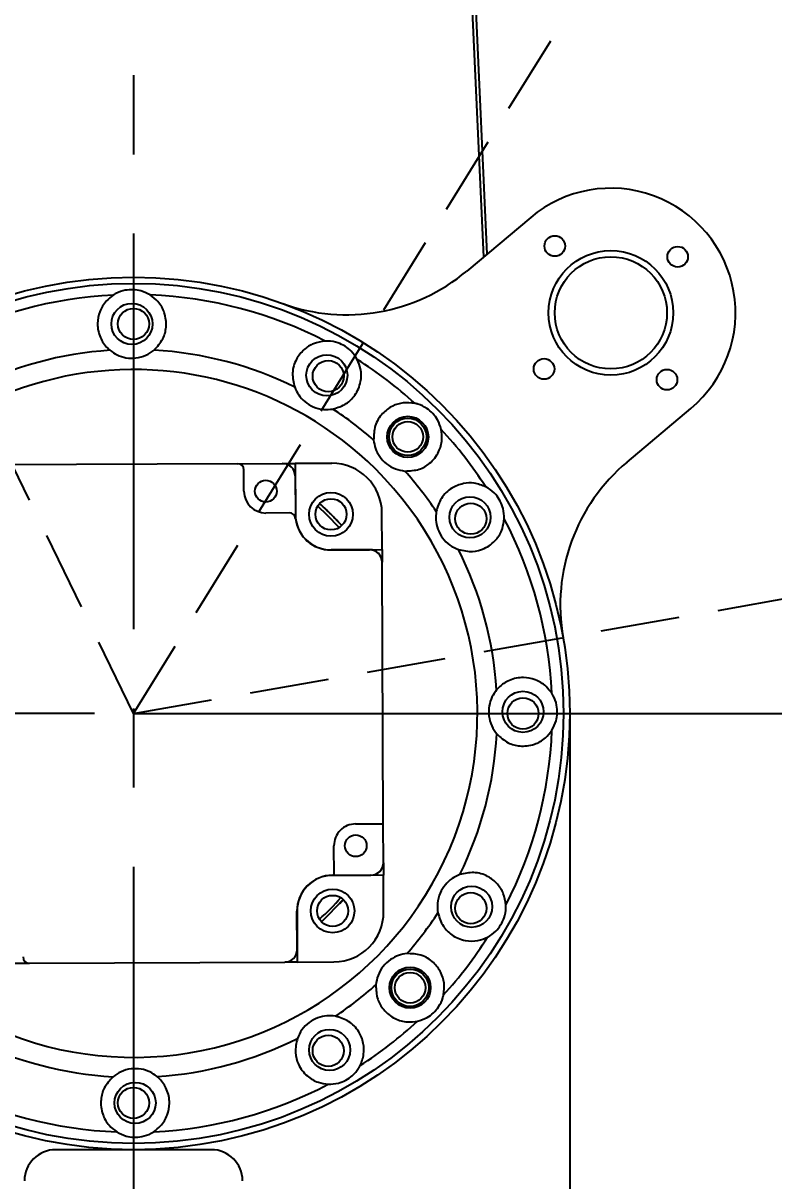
# Model space of a CAD drawing. Header units: millimetres. Extents: x 415 to 2018, y 500 to 823.
# Drawn here: x 959.17 to 971.22, y 682.02 to 700.6 of the extents above; entities that cross this region are included whole.
import ezdxf

# ---------------------------------------------------------------- set-up
doc = ezdxf.new("R2010")
doc.units = ezdxf.units.MM
doc.header["$PDSIZE"] = -1
doc.linetypes.add('CENTER', pattern=[10.16, 6.35, -1.27, 1.27, -1.27])
doc.linetypes.add('HIDDEN', pattern=[1.905, 1.27, -0.635])
doc.layers.get('Defpoints').update_dxf_attribs({"lineweight": 18})
doc.dimstyles.new('ISO-25', dxfattribs={"dimtxt": 2.5, "dimasz": 2.5, "dimexe": 1.25, "dimexo": 0.625, "dimtad": 1, "dimtoh": 1, "dimlfac": 10, "dimtxsty": 'Standard', "dimcen": 2.5, "dimadec": 0, "dimazin": 0, "dimtfac": 1, "dimtmove": 0, "dimatfit": 3, "dimfxl": 1, "dimarcsym": 0})

# ---------------------------------------------------------------- blocks, each defined once
blk = doc.blocks.new('*D71')
at = {"color": 0, "lineweight": -2}
for p, q in [((960.32, 689.524), (924.232, 689.524)), ((925.482, 654.274), (925.482, 687.024)), ((947.32, 651.774), (924.232, 651.774))]:
    blk.add_line(p, q, dxfattribs=at)
at = {"color": 0}
for points in [[(925.066, 687.024), (925.899, 687.024), (925.482, 689.524)], [(925.066, 654.274), (925.899, 654.274), (925.482, 651.774)]]:
    blk.add_solid(points, dxfattribs=at)
at = {"layer": 'Defpoints', "color": 0}
for p in [(925.482, 689.524), (960.945, 689.524), (947.945, 651.774)]:
    blk.add_point(p, dxfattribs=at)
at = {"color": 0, "insert": (923.607, 672.354), "char_height": 2.5, "attachment_point": 5, "rotation": 90}
blk.add_mtext('378', dxfattribs=at)
blk = doc.blocks.new('*D72')
at = {"color": 0, "lineweight": -2}
for p, q in [((960.32, 744.524), (924.358, 744.524)), ((925.608, 692.024), (925.608, 742.024)), ((960.32, 689.524), (924.358, 689.524))]:
    blk.add_line(p, q, dxfattribs=at)
at = {"color": 0}
for points in [[(925.191, 742.024), (926.024, 742.024), (925.608, 744.524)], [(925.191, 692.024), (926.024, 692.024), (925.608, 689.524)]]:
    blk.add_solid(points, dxfattribs=at)
at = {"layer": 'Defpoints', "color": 0}
for p in [(925.608, 744.524), (960.945, 744.524), (960.945, 689.524)]:
    blk.add_point(p, dxfattribs=at)
at = {"color": 0, "insert": (923.733, 716.81), "char_height": 2.5, "attachment_point": 5, "rotation": 90}
blk.add_mtext('550', dxfattribs=at)
blk = doc.blocks.new('*U24')
at = {"color": 0, "linetype": 'CENTER'}
blk.add_line((0, 28.177), (0, -72.562), dxfattribs=at)
blk = doc.blocks.new('*D75')
at = {"color": 0, "lineweight": -2}
for p, q in [((960.945, 748.649), (960.945, 763.983)), ((936.561, 739.519), (928.304, 756.447))]:
    blk.add_line(p, q, dxfattribs=at)
blk.add_arc((960.945, 689.524), 73.209, 91.95668, 114.04332, dxfattribs=at)
at = {"color": 0}
for points in [[(958.438, 763.107), (958.452, 762.273), (960.945, 762.733)], [(931.294, 756.003), (930.941, 756.759), (928.852, 755.324)]]:
    blk.add_solid(points, dxfattribs=at)
at = {"layer": 'Defpoints', "color": 0}
for p in [(949.913, 761.897), (960.945, 748.024), (936.834, 738.957), (960.945, 689.524), (960.945, 647.284)]:
    blk.add_point(p, dxfattribs=at)
at = {"color": 0, "insert": (944.055, 762.683), "char_height": 2.5, "attachment_point": 5, "rotation": 13}
blk.add_mtext('26°', dxfattribs=at)
blk = doc.blocks.new('*D77')
at = {"color": 0, "lineweight": -2}
blk.add_arc((960.945, 689.524), 17.484, 18.1997, 81.8003, dxfattribs=at)
at = {"color": 0}
for points in [[(963.409, 706.413), (963.468, 707.244), (960.945, 707.008)], [(977.958, 695.086), (977.15, 694.883), (978.163, 692.56)]]:
    blk.add_solid(points, dxfattribs=at)
at = {"layer": 'Defpoints', "color": 0}
for p in [(960.945, 748.024), (974.969, 699.964), (1015.109, 699.074), (960.945, 689.524), (960.945, 647.284)]:
    blk.add_point(p, dxfattribs=at)
at = {"color": 0, "insert": (973.388, 704.354), "char_height": 2.5, "attachment_point": 5, "rotation": 320}
blk.add_mtext('80°', dxfattribs=at)
blk = doc.blocks.new('*D121')
at = {"color": 1, "lineweight": -3}
blk.add_arc((989.937, 736.262), 9.783, 252.8698, 10.3182, dxfattribs=at)
at = {"color": 1}
for points in [[(999.959, 738.14), (999.165, 737.888), (998.803, 740.396)], [(987.228, 727.292), (986.883, 726.533), (984.78, 727.948)]]:
    blk.add_solid(points, dxfattribs=at)
at = {"layer": 'Defpoints', "color": 0}
for p in [(1044.316, 761.619), (989.937, 736.262), (989.937, 736.262), (996.609, 729.107), (960.945, 689.524)]:
    blk.add_point(p, dxfattribs=at)
at = {"color": 1, "insert": (995.187, 730.348), "char_height": 2.5, "attachment_point": 5, "rotation": 41.594}
blk.add_mtext('147%%d', dxfattribs=at)
blk = doc.blocks.new('*D122')
at = {"color": 1, "lineweight": -3}
blk.add_arc((1015.109, 699.074), 7.949, 208.0947, 318.7173, dxfattribs=at)
at = {"color": 1}
for points in [[(1008.49, 695.467), (1007.703, 695.195), (1007.281, 697.694)], [(1021.435, 693.608), (1020.73, 694.052), (1022.416, 695.945)]]:
    blk.add_solid(points, dxfattribs=at)
at = {"layer": 'Defpoints', "color": 0}
for p in [(1015.109, 699.074), (1015.109, 699.074), (1011.746, 691.872), (960.945, 689.524), (1070.262, 675.45)]:
    blk.add_point(p, dxfattribs=at)
at = {"color": 1, "insert": (1014.411, 693.041), "char_height": 2.5, "attachment_point": 5, "rotation": 353.406}
blk.add_mtext('147%%d', dxfattribs=at)
blk = doc.blocks.new('*D123')
at = {"color": 1, "lineweight": -3}
blk.add_arc((960.945, 689.524), 36.585, 3.916, 54.2719, dxfattribs=at)
at = {"color": 1}
for points in [[(982.54, 719.57), (982.076, 718.877), (980.23, 720.613)], [(997.028, 692.008), (997.861, 692.037), (997.53, 689.524)]]:
    blk.add_solid(points, dxfattribs=at)
at = {"layer": 'Defpoints', "color": 0}
for p in [(989.937, 736.262), (991.326, 709.905), (960.945, 689.524), (960.945, 689.524), (1060.676, 689.524)]:
    blk.add_point(p, dxfattribs=at)
at = {"color": 1, "insert": (994.552, 708.225), "char_height": 2.5, "attachment_point": 5, "rotation": 299.094}
blk.add_mtext('58%%d', dxfattribs=at)

msp = doc.modelspace()

# ---------------------------------------------------------------- linework, layer by layer
at = {"color": 161, "linetype": 'Continuous', "lineweight": 25, "true_color": 0x67adff}
for p, q in [((966.567, 696.8523), (964.3948, 744.5227)), ((964.4448, 744.5238), (966.6152, 696.8927)), ((967.3197, 697.4838), (966.2934, 696.6226)), ((968.8645, 693.5585), (969.8908, 694.4196)), ((962.6155, 693.5308), (958.5181, 693.5138)), ((962.6155, 693.5308), (963.3381, 693.5339)), ((963.3401, 693.5339), (963.5401, 693.5347)), ((964.1281, 693.5371), (963.5401, 693.5347)), ((963.5401, 693.5347), (963.5435, 692.7167)), ((962.7174, 693.0885), (962.7159, 693.4313)), ((963.5389, 693.3347), (963.5415, 692.7147)), ((963.5409, 693.3347), (963.5435, 692.7167)), ((963.4454, 692.7415), (963.0688, 692.74)), ((964.9339, 692.1525), (964.9314, 692.7405)), ((964.1159, 692.1491), (964.9339, 692.1525)), ((964.1159, 692.1491), (964.7339, 692.1516)), ((964.7339, 692.1497), (964.1159, 692.1471)), ((964.9339, 692.1525), (964.9347, 691.9525)), ((964.9522, 687.7531), (964.9347, 691.9505)), ((967.9448, 689.5238), (967.9448, 681.2238)), ((964.5094, 687.7513), (964.9522, 687.7531)), ((964.9548, 687.1305), (964.9522, 687.7531)), ((964.1629, 686.9272), (964.1609, 687.3998)), ((964.9548, 687.1286), (964.9556, 686.9285)), ((964.1356, 686.9271), (964.1629, 686.9272)), ((964.9556, 686.9285), (964.1376, 686.9251)), ((964.7556, 686.9277), (964.1376, 686.9251)), ((964.1629, 686.9272), (964.7556, 686.9297)), ((964.9581, 686.3405), (964.9556, 686.9285)), ((964.2547, 686.4762), (964.311, 686.5375)), ((963.5706, 685.7348), (963.568, 686.3528)), ((963.57, 686.3528), (963.5726, 685.7348)), ((963.57, 686.3528), (963.5734, 685.5348)), ((963.9591, 686.1826), (964.0355, 686.254)), ((958.5515, 685.5138), (959.2741, 685.5169)), ((959.2741, 685.5169), (963.3714, 685.5339)), ((963.5734, 685.5348), (963.3734, 685.5339)), ((963.5734, 685.5348), (964.1614, 685.5372)), ((960.9448, 682.5238), (959.6948, 682.5238)), ((962.1948, 682.5238), (960.9448, 682.5238))]:
    msp.add_line(p, q, dxfattribs=at)
at = {"linetype": 'HIDDEN'}
for q in [(936.8345, 738.9573), (989.937, 736.2617), (1015.109, 699.0745)]:
    msp.add_line((960.9448, 689.5238), q, dxfattribs=at)
msp.add_line((960.9448, 689.5238), (1060.6759, 689.5238))
at = {"color": 161, "linetype": 'Continuous', "lineweight": 25, "true_color": 0x67adff, "flags": 128}
for points in [[(964.2465, 692.5074), (964.0546, 692.7069), (963.9007, 692.8503)], [(964.286, 692.5382), (964.1017, 692.7307), (963.9312, 692.8901)], [(963.9591, 686.1826), (964.081, 686.2968), (964.311, 686.5375)]]:
    msp.add_lwpolyline(points, dxfattribs=at)
at = {"color": 161, "linetype": 'Continuous', "lineweight": 25, "true_color": 0x67adff}
for centre, radius in [((967.7053, 697.0242), 0.165), ((969.6777, 696.8516), 0.165), ((968.6052, 695.9517), 1), ((968.6052, 695.9517), 0.9), ((960.9448, 689.5238), 7), ((960.9448, 689.5238), 6.9), ((960.9188, 695.7738), 0.33), ((960.9448, 695.7738), 0.25), ((964.0472, 694.9495), 0.33), ((964.0698, 694.9365), 0.25), ((967.5328, 695.0518), 0.165), ((969.5051, 694.8793), 0.165), ((965.3458, 693.9616), 0.33), ((965.3458, 693.9616), 0.3), ((965.3458, 693.9616), 0.2458), ((963.0674, 693.09), 0.175), ((964.1135, 692.7191), 0.35), ((964.1135, 692.7191), 0.25), ((966.3444, 692.6714), 0.33), ((966.3574, 692.6488), 0.25), ((967.1947, 689.5499), 0.33), ((967.1948, 689.5238), 0.25), ((964.5109, 687.4013), 0.175), ((964.14, 686.3552), 0.35), ((964.14, 686.3552), 0.25), ((966.3704, 686.4214), 0.33), ((966.3574, 686.3988), 0.25), ((965.3826, 685.1229), 0.33), ((965.3826, 685.1229), 0.3), ((965.3826, 685.1229), 0.2458), ((964.0923, 684.1243), 0.33), ((964.0698, 684.1112), 0.25), ((960.9708, 683.2739), 0.33), ((960.9448, 683.2738), 0.25)]:
    msp.add_circle(centre, radius, dxfattribs=at)
for centre, radius, start, end in [((968.6052, 695.9517), 2, 310, 130), ((964.365, 698.9208), 3, 250, 310), ((960.9448, 689.5238), 6.7201, 92.76302, 117.71438), ((960.9448, 689.5238), 6.7201, 62.76302, 87.71438), ((960.9448, 689.5238), 5.8391, 93.70636, 116.77104), ((960.9448, 689.5238), 5.8391, 63.70636, 86.77104), ((960.9448, 689.5238), 6.7201, 47.76302, 57.71438), ((960.9448, 689.5238), 5.519, 45.2387, 161.34182), ((960.9448, 689.5238), 5.8391, 48.70636, 56.77104), ((960.9448, 689.5238), 6.7201, 32.76302, 42.71438), ((962.6159, 693.4308), 0.1, 0.2387, 90.2387), ((963.3389, 693.3339), 0.2, 0.2387, 90.2387), ((963.3409, 693.3339), 0.2, 0.2387, 90.2387), ((964.1314, 692.7372), 0.8, 0.2387, 90.2387), ((970.7929, 691.2603), 3, 130, 190), ((960.9448, 689.5238), 5.519, 200.04437, 45.2387), ((960.9448, 689.5238), 5.8391, 33.70636, 41.77104), ((963.0674, 693.09), 0.35, 180.2387, 270.2387), ((963.4458, 692.6415), 0.1, 6.47248, 90.2387), ((964.1135, 692.7191), 0.57, 180.2387, 270.2387), ((964.1135, 692.7191), 0.57, 180.2387, 270.2387), ((964.1115, 692.7171), 0.57, 180.23864, 186.47248), ((964.1115, 692.7171), 0.57, 186.47248, 270.43778), ((960.9448, 689.5238), 6.7201, 2.76302, 27.71438), ((964.7347, 691.9516), 0.2, 0.2387, 90.2387), ((964.7347, 691.9497), 0.2, 0.2387, 90.2371), ((960.9448, 689.5238), 5.8391, 3.70636, 26.77104), ((960.9448, 689.5238), 5.8391, 333.70636, 356.77104), ((960.9448, 689.5238), 6.7201, 332.76302, 357.71438), ((964.5109, 687.4013), 0.35, 90.2387, 180.2387), ((964.7548, 687.1297), 0.2, 270.2387, 0.2387), ((964.7548, 687.1277), 0.2, 270.2387, 0.2387), ((964.138, 686.3571), 0.57, 90.2387, 180.43778), ((964.14, 686.3552), 0.57, 90.2387, 180.2387), ((964.14, 686.3551), 0.57, 90.2387, 180.2387), ((960.9448, 689.5238), 4.45, 312.10205, 318.37535), ((964.1581, 686.3372), 0.8, 270.2387, 0.2387), ((960.9448, 689.5238), 5.8391, 318.70636, 326.77104), ((960.9448, 689.5238), 6.7201, 317.76302, 327.71438), ((963.3706, 685.7339), 0.2, 270.2387, 0.2387), ((963.3726, 685.7339), 0.2, 270.2387, 0.2387), ((959.2736, 685.6169), 0.1, 180.2387, 270.2387), ((960.9448, 689.5238), 5.8391, 303.70636, 311.77104), ((960.9448, 689.5238), 6.7201, 302.76302, 312.71438), ((960.9448, 689.5238), 5.8391, 243.70636, 266.77104), ((960.9448, 689.5238), 5.8391, 273.70636, 296.77104), ((960.9448, 689.5238), 6.7201, 242.76302, 267.71438), ((960.9448, 689.5238), 6.7201, 272.76302, 297.71438), ((959.6948, 682.0238), 0.5, 90, 180), ((962.1948, 682.0238), 0.5, 0, 90)]:
    msp.add_arc(centre, radius, start, end, dxfattribs=at)
for points, knots in [([(961.2128, 696.2386), (961.165, 696.2637), (961.0819, 696.3073), (960.939, 696.3284), (960.7966, 696.3166), (960.6921, 696.2793), (960.6347, 696.2446), (960.6208, 696.2361)], [0, 0, 0, 0, 0.2680315, 0.4655917, 0.6640877, 0.9186613, 1, 1, 1, 1]), ([(960.6208, 696.2361), (960.5822, 696.2065), (960.4846, 696.1316), (960.3935, 695.9709), (960.3551, 695.7671), (960.3962, 695.5621), (960.4871, 695.4214), (960.5548, 695.3618), (960.5673, 695.3507)], [0, 0, 0, 0, 0.126944, 0.3206252, 0.5171254, 0.7516491, 0.9538442, 1, 1, 1, 1]), ([(961.2737, 695.3536), (961.327, 695.4121), (961.4278, 695.5228), (961.4802, 695.7358), (961.4564, 695.9435), (961.3597, 696.1253), (961.2565, 696.2049), (961.2128, 696.2386)], [0, 0, 0, 0, 0.2217869, 0.4194565, 0.6597999, 0.855792, 1, 1, 1, 1]), ([(960.5673, 695.3507), (960.6043, 695.324), (960.6781, 695.2708), (960.8259, 695.2245), (960.9859, 695.2197), (961.1492, 695.2637), (961.2326, 695.324), (961.2737, 695.3536)], [0, 0, 0, 0, 0.1883255, 0.3759563, 0.5775818, 0.7920495, 1, 1, 1, 1]), ([(964.0204, 695.4988), (963.956, 695.4886), (963.8276, 695.4683), (963.6687, 695.3621), (963.5448, 695.2038), (963.4778, 694.9931), (963.514, 694.8347), (963.5313, 694.7588)], [0, 0, 0, 0, 0.1704711, 0.3399091, 0.5441979, 0.7817503, 1, 1, 1, 1]), ([(964.5343, 695.205), (964.5054, 695.2506), (964.4553, 695.3299), (964.3421, 695.4196), (964.2129, 695.4806), (964.1037, 695.5006), (964.0366, 695.4992), (964.0204, 695.4988)], [0, 0, 0, 0, 0.2680317, 0.465592, 0.6640873, 0.9186614, 1, 1, 1, 1]), ([(964.1445, 694.4082), (964.2199, 694.4322), (964.3626, 694.4776), (964.5144, 694.6359), (964.5977, 694.8276), (964.6048, 695.0334), (964.5553, 695.1539), (964.5343, 695.205)], [0, 0, 0, 0, 0.2217867, 0.4194564, 0.6598008, 0.8557932, 1, 1, 1, 1]), ([(963.5313, 694.7588), (963.55, 694.7172), (963.5873, 694.6342), (963.6922, 694.5202), (963.8283, 694.436), (963.9917, 694.3925), (964.0941, 694.403), (964.1445, 694.4082)], [0, 0, 0, 0, 0.1883248, 0.3759545, 0.5775817, 0.79205, 1, 1, 1, 1]), ([(965.462, 694.4992), (965.3972, 694.506), (965.2679, 694.5197), (965.087, 694.4582), (964.9263, 694.3374), (964.8071, 694.1512), (964.801, 693.9887), (964.7981, 693.911)], [0, 0, 0, 0, 0.1704712, 0.3399086, 0.5441976, 0.7817505, 1, 1, 1, 1]), ([(965.8823, 694.0824), (965.8663, 694.1339), (965.8384, 694.2235), (965.7522, 694.3394), (965.6432, 694.4318), (965.543, 694.4793), (965.4778, 694.4953), (965.462, 694.4992)], [0, 0, 0, 0, 0.268032, 0.4655909, 0.664088, 0.9186607, 1, 1, 1, 1]), ([(965.2996, 693.4136), (965.3787, 693.4172), (965.5282, 693.4242), (965.7159, 693.5378), (965.8459, 693.7015), (965.9061, 693.8984), (965.8894, 694.0276), (965.8823, 694.0824)], [0, 0, 0, 0, 0.2217864, 0.4194573, 0.6598, 0.8557912, 1, 1, 1, 1]), ([(964.7981, 693.911), (964.8054, 693.866), (964.8199, 693.7761), (964.8917, 693.6389), (965.0014, 693.5224), (965.148, 693.438), (965.2496, 693.4216), (965.2996, 693.4136)], [0, 0, 0, 0, 0.1883255, 0.3759552, 0.5775808, 0.7920499, 1, 1, 1, 1]), ([(966.5958, 693.1605), (966.535, 693.1839), (966.4136, 693.2305), (966.2229, 693.218), (966.0364, 693.1429), (965.8731, 692.9939), (965.8252, 692.8385), (965.8023, 692.7642)], [0, 0, 0, 0, 0.170471, 0.3399083, 0.5441981, 0.7817503, 1, 1, 1, 1]), ([(966.8939, 692.6491), (966.8918, 692.7031), (966.888, 692.7968), (966.8348, 692.9311), (966.7534, 693.0485), (966.6689, 693.1204), (966.6101, 693.1527), (966.5958, 693.1605)], [0, 0, 0, 0, 0.2680303, 0.4655894, 0.6640884, 0.9186598, 1, 1, 1, 1]), ([(964.1135, 692.7191), (964.1135, 692.7191), (964.1135, 692.7191), (964.1135, 692.7191), (964.1134, 692.7192), (964.113, 692.7195), (964.1117, 692.7208), (964.1062, 692.7263), (964.0843, 692.7478), (964.0259, 692.8045), (963.9698, 692.8551), (963.9312, 692.8901)], [0, 0, 0, 0, 0.0000057, 0.0000737, 0.0003541, 0.0014461, 0.00584, 0.0233921, 0.0936058, 0.3744665, 1, 1, 1, 1]), ([(964.286, 692.5382), (964.2508, 692.5765), (964.1996, 692.6322), (964.1425, 692.6901), (964.1208, 692.7119), (964.1153, 692.7172), (964.1139, 692.7186), (964.1136, 692.7189), (964.1135, 692.719), (964.1135, 692.719), (964.1135, 692.7191), (964.1135, 692.7191)], [0, 0, 0, 0, 0.6255297, 0.9063954, 0.9766065, 0.9941615, 0.9985477, 0.9996459, 0.99992, 0.9999888, 1, 1, 1, 1]), ([(965.8023, 692.7642), (965.7976, 692.7188), (965.7884, 692.6283), (965.8223, 692.4771), (965.8981, 692.3362), (966.0178, 692.2167), (966.1118, 692.1746), (966.158, 692.1539)], [0, 0, 0, 0, 0.18832574, 0.37595519, 0.5775814, 0.79205015, 1, 1, 1, 1]), ([(966.158, 692.1539), (966.2353, 692.137), (966.3815, 692.105), (966.5922, 692.1662), (966.7602, 692.2906), (966.8693, 692.4653), (966.8866, 692.5944), (966.8939, 692.6491)], [0, 0, 0, 0, 0.2217863, 0.4194569, 0.6597994, 0.8557908, 1, 1, 1, 1]), ([(967.6571, 689.8478), (967.6274, 689.8864), (967.5525, 689.984), (967.3919, 690.0751), (967.1881, 690.1135), (966.9831, 690.0725), (966.8424, 689.9815), (966.7827, 689.9139), (966.7716, 689.9013)], [0, 0, 0, 0, 0.1269443, 0.3206246, 0.5171255, 0.7516478, 0.9538433, 1, 1, 1, 1]), ([(966.7716, 689.9013), (966.745, 689.8643), (966.6917, 689.7906), (966.6455, 689.6427), (966.6406, 689.4828), (966.6846, 689.3194), (966.7449, 689.236), (966.7746, 689.195)], [0, 0, 0, 0, 0.1883242, 0.3759557, 0.5775831, 0.7920499, 1, 1, 1, 1]), ([(967.6595, 689.2558), (967.6846, 689.3037), (967.7283, 689.3867), (967.7493, 689.5296), (967.7375, 689.672), (967.7003, 689.7765), (967.6655, 689.8339), (967.6571, 689.8478)], [0, 0, 0, 0, 0.26803219, 0.46558966, 0.66408748, 0.91865873, 1, 1, 1, 1]), ([(966.7746, 689.195), (966.8331, 689.1416), (966.9437, 689.0408), (967.1568, 688.9885), (967.3644, 689.0122), (967.5463, 689.109), (967.6258, 689.2121), (967.6595, 689.2558)], [0, 0, 0, 0, 0.2217862, 0.4194572, 0.6598007, 0.8557923, 1, 1, 1, 1]), ([(966.9198, 686.4482), (966.9096, 686.5126), (966.8893, 686.641), (966.7831, 686.7999), (966.6248, 686.9239), (966.4141, 686.9908), (966.2556, 686.9546), (966.1797, 686.9373)], [0, 0, 0, 0, 0.1704713, 0.3399093, 0.5441986, 0.7817505, 1, 1, 1, 1]), ([(966.1797, 686.9373), (966.1381, 686.9186), (966.0551, 686.8814), (965.9412, 686.7764), (965.857, 686.6404), (965.8134, 686.4769), (965.8239, 686.3745), (965.8291, 686.3241)], [0, 0, 0, 0, 0.188325, 0.3759561, 0.5775803, 0.7920492, 1, 1, 1, 1]), ([(966.6259, 685.9344), (966.6716, 685.9632), (966.7509, 686.0134), (966.8405, 686.1266), (966.9016, 686.2558), (966.9215, 686.3649), (966.9201, 686.432), (966.9198, 686.4482)], [0, 0, 0, 0, 0.2680316, 0.4655934, 0.6640906, 0.918663, 1, 1, 1, 1]), ([(965.8291, 686.3241), (965.8531, 686.2487), (965.8985, 686.1061), (966.0568, 685.9542), (966.2486, 685.8709), (966.4544, 685.8638), (966.5749, 685.9134), (966.6259, 685.9344)], [0, 0, 0, 0, 0.2217863, 0.4194567, 0.6598002, 0.8557919, 1, 1, 1, 1]), ([(965.3319, 685.6705), (965.2869, 685.6633), (965.1971, 685.6488), (965.0598, 685.5769), (964.9433, 685.4672), (964.8589, 685.3206), (964.8426, 685.219), (964.8345, 685.169)], [0, 0, 0, 0, 0.188325, 0.3759568, 0.57758, 0.7920516, 1, 1, 1, 1]), ([(965.9202, 685.0066), (965.927, 685.0714), (965.9406, 685.2007), (965.8791, 685.3817), (965.7583, 685.5424), (965.5721, 685.6615), (965.4097, 685.6676), (965.3319, 685.6705)], [0, 0, 0, 0, 0.1704704, 0.3399078, 0.5441974, 0.7817501, 1, 1, 1, 1]), ([(964.8345, 685.169), (964.8382, 685.0899), (964.8451, 684.9404), (964.9588, 684.7528), (965.1224, 684.6227), (965.3194, 684.5625), (965.4486, 684.5792), (965.5033, 684.5863)], [0, 0, 0, 0, 0.221787, 0.4194569, 0.6598003, 0.8557918, 1, 1, 1, 1]), ([(965.5033, 684.5863), (965.5549, 684.6024), (965.6445, 684.6302), (965.7604, 684.7164), (965.8527, 684.8254), (965.9003, 684.9256), (965.9163, 684.9908), (965.9202, 685.0066)], [0, 0, 0, 0, 0.2680295, 0.4655887, 0.6640879, 0.9186604, 1, 1, 1, 1]), ([(964.1851, 684.6664), (964.1398, 684.671), (964.0492, 684.6802), (963.8981, 684.6463), (963.7571, 684.5706), (963.6377, 684.4508), (963.5956, 684.3569), (963.5749, 684.3106)], [0, 0, 0, 0, 0.1883253, 0.3759551, 0.5775798, 0.7920498, 1, 1, 1, 1]), ([(964.5815, 683.8728), (964.6049, 683.9337), (964.6515, 684.055), (964.6389, 684.2457), (964.5638, 684.4322), (964.4148, 684.5955), (964.2595, 684.6434), (964.1851, 684.6664)], [0, 0, 0, 0, 0.1704712, 0.3399091, 0.5441981, 0.7817508, 1, 1, 1, 1]), ([(963.5749, 684.3106), (963.5579, 684.2333), (963.5259, 684.0871), (963.5871, 683.8764), (963.7115, 683.7085), (963.8862, 683.5994), (964.0153, 683.5821), (964.0701, 683.5747)], [0, 0, 0, 0, 0.2217849, 0.4194558, 0.6597996, 0.8557917, 1, 1, 1, 1]), ([(961.3222, 683.697), (961.2853, 683.7237), (961.2115, 683.7769), (961.0636, 683.8232), (960.9037, 683.828), (960.7404, 683.784), (960.657, 683.7237), (960.6159, 683.694)], [0, 0, 0, 0, 0.1883255, 0.3759552, 0.5775808, 0.7920495, 1, 1, 1, 1]), ([(964.0701, 683.5747), (964.124, 683.5769), (964.2178, 683.5806), (964.352, 683.6339), (964.4695, 683.7152), (964.5413, 683.7997), (964.5736, 683.8586), (964.5815, 683.8728)], [0, 0, 0, 0, 0.2680307, 0.46559236, 0.66408824, 0.91866195, 1, 1, 1, 1]), ([(960.6159, 683.694), (960.5626, 683.6356), (960.4618, 683.5249), (960.4094, 683.3119), (960.4332, 683.1042), (960.5299, 682.9224), (960.6331, 682.8428), (960.6768, 682.8091)], [0, 0, 0, 0, 0.2217869, 0.4194565, 0.6597999, 0.855792, 1, 1, 1, 1]), ([(961.2687, 682.8116), (961.3074, 682.8412), (961.405, 682.9161), (961.496, 683.0768), (961.5344, 683.2806), (961.4934, 683.4856), (961.4025, 683.6263), (961.3348, 683.6859), (961.3222, 683.697)], [0, 0, 0, 0, 0.1269452, 0.3206246, 0.5171263, 0.751648, 0.9538429, 1, 1, 1, 1]), ([(960.6768, 682.8091), (960.7246, 682.784), (960.8077, 682.7404), (960.9505, 682.7193), (961.0929, 682.7311), (961.1974, 682.7684), (961.2548, 682.8031), (961.2687, 682.8116)], [0, 0, 0, 0, 0.2680318, 0.4655922, 0.6640888, 0.9186612, 1, 1, 1, 1])]:
    msp.add_open_spline(points, degree=3, knots=knots, dxfattribs=at)

# ---------------------------------------------------------------- block references
at = {"linetype": 'CENTER'}
msp.add_blockref('*U24', (960.9448, 719.8469), dxfattribs=at)

# ---------------------------------------------------------------- dimensions: what is measured, and where the dimension line sits
for base, line2, picture, middle in [((949.9133, 761.8968), ((960.9448, 689.5238), (936.8345, 738.9573)), '*D75', (944.0546, 762.6834)), ((974.9689, 699.9644), ((960.9448, 689.5238), (1015.109, 699.0745)), '*D77', (973.3884, 704.3535))]:
    dim = msp.add_angular_dim_2l(base=base, line1=((960.9448, 748.0238), (960.9448, 647.2845)), line2=line2, dimstyle='ISO-25')
    dim.commit()
    dim.dimension.update_dxf_attribs({"geometry": picture, "text_midpoint": middle})
for base, line1, line2, picture, middle in [((996.6089, 729.1067), ((960.9448, 689.5238), (989.937, 736.2617)), ((989.937, 736.2617), (1044.3155, 761.6188)), '*D121', (995.1868, 730.3475)), ((991.3262, 709.9054), ((960.9448, 689.5238), (1060.6759, 689.5238)), ((960.9448, 689.5238), (989.937, 736.2617)), '*D123', (994.5518, 708.2246)), ((1011.7457, 691.8719), ((960.9448, 689.5238), (1015.109, 699.0745)), ((1015.109, 699.0745), (1070.2621, 675.4495)), '*D122', (1014.4115, 693.0405))]:
    dim = msp.add_angular_dim_2l(base=base, line1=line1, line2=line2, dimstyle='ISO-25', override={"dimclrd": 1, "dimclre": 1, "dimclrt": 1, "dimlwd": 65533, "dimlwe": 65533})
    dim.commit()
    dim.dimension.update_dxf_attribs({"geometry": picture, "text_midpoint": middle})
dim = msp.add_linear_dim(base=(925.6076, 744.5238), p1=(960.9448, 689.5238), p2=(960.9448, 744.5238), angle=90, dimstyle='ISO-25')
dim.commit()
dim.dimension.update_dxf_attribs({"geometry": '*D72', "text_midpoint": (925.6076, 716.8104), "dimtype": 160})
dim = msp.add_linear_dim(base=(925.4823, 689.5238), p1=(947.9448, 651.7738), p2=(960.9448, 689.5238), angle=90, text='378', dimstyle='ISO-25')
dim.commit()
dim.dimension.update_dxf_attribs({"geometry": '*D71', "text_midpoint": (925.4823, 672.3536), "dimtype": 160})

doc.saveas('drawing.dxf')
